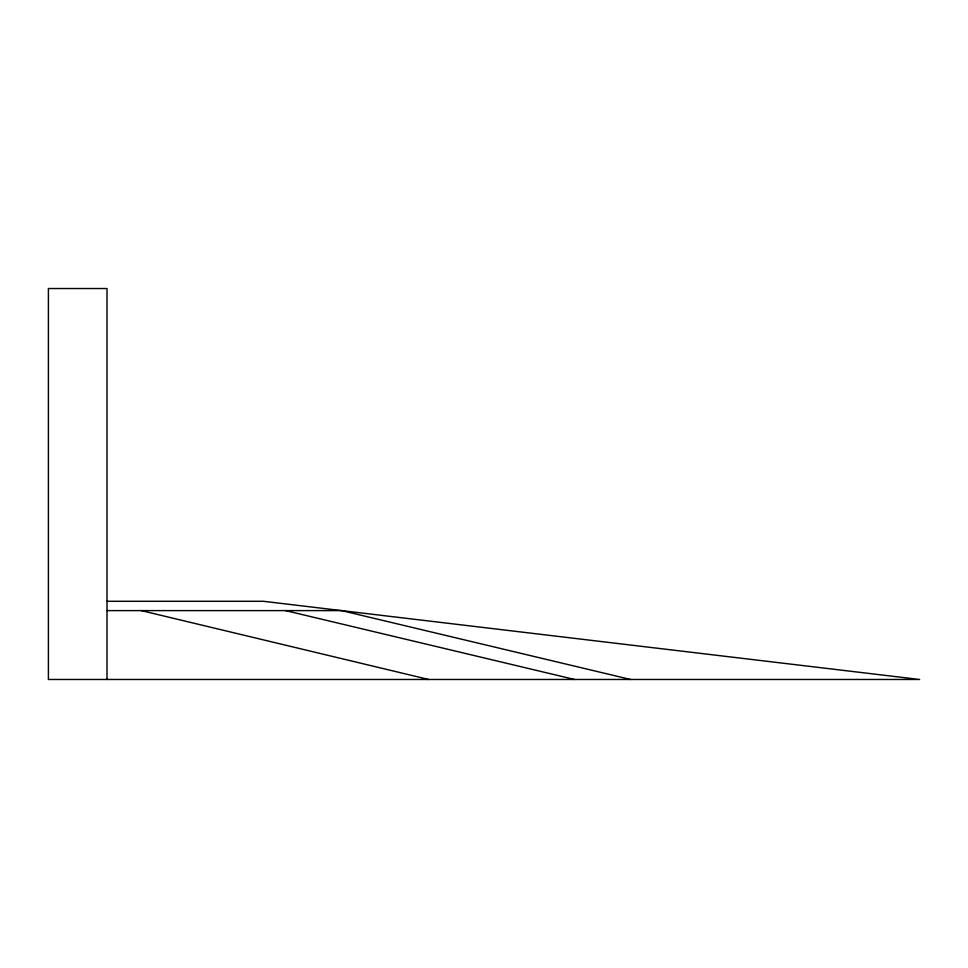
<?xml version="1.0" encoding="UTF-8"?>
<svg xmlns="http://www.w3.org/2000/svg" width="968" height="968" viewBox="0 0 968 968"><rect width="100%" height="100%" fill="white"/><g stroke="black" fill="none" stroke-linecap="round" stroke-linejoin="round"><path stroke-width="1.45" d="M107.012 601.285L263.393 601.285L919.6 679.475L48.4 679.475L48.4 288.524L107.012 288.524L107.012 679.475M107.012 610.602L341.595 610.602L630.591 679.475M285.56 610.602L574.568 679.475M141.267 610.602L428.667 679.475"/></g></svg>
